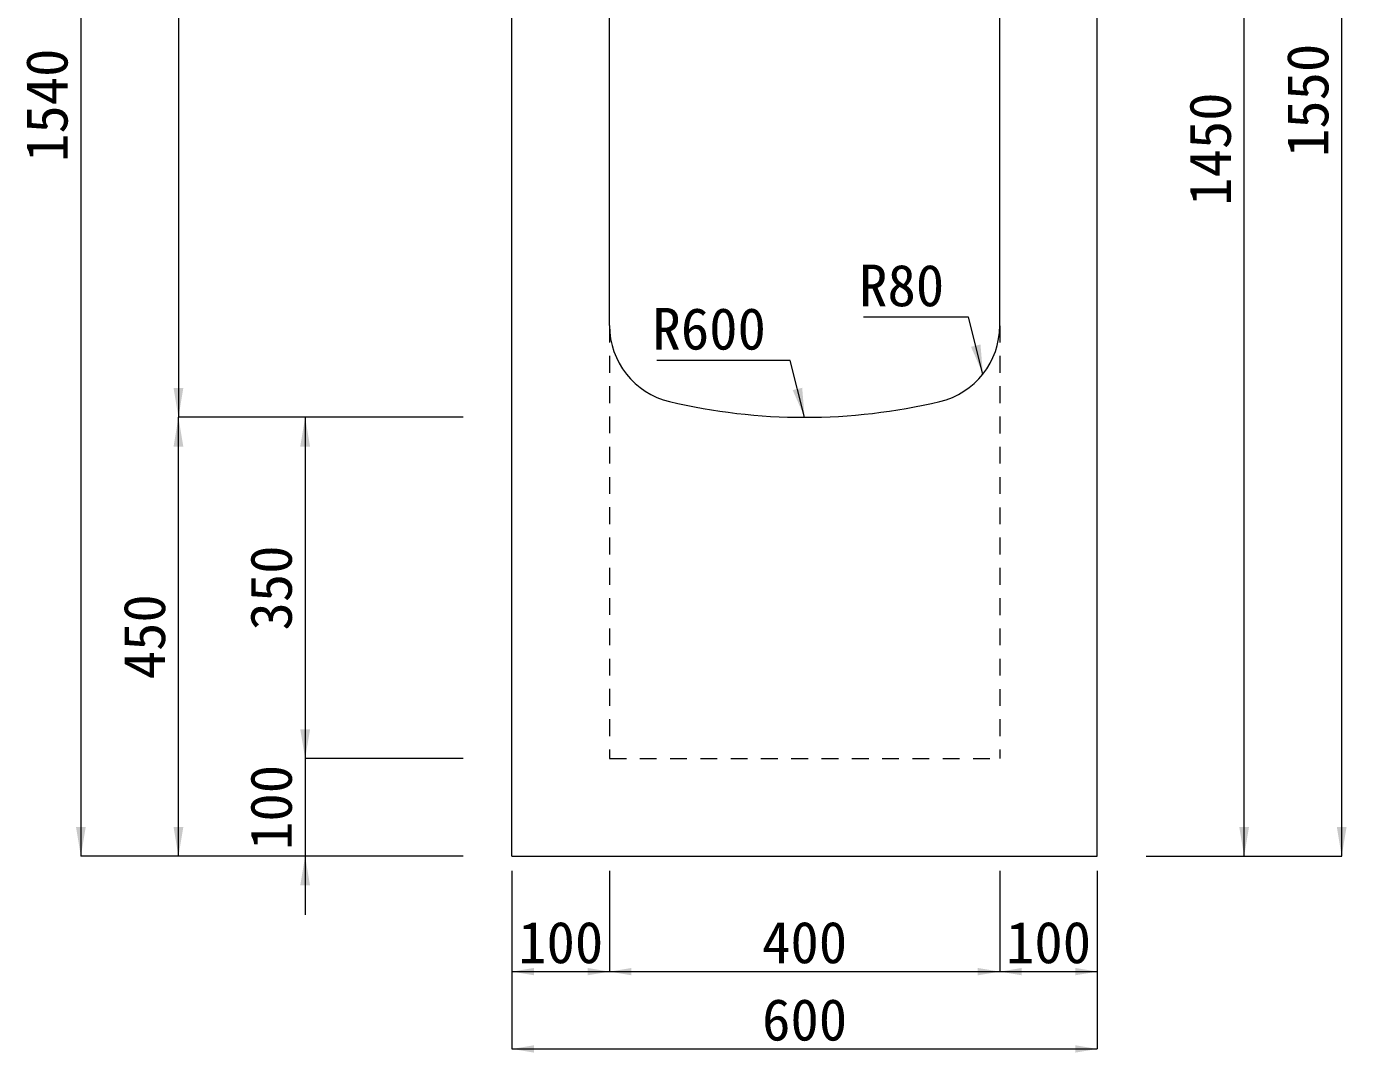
# Model space of a CAD drawing. Units: millimetres at full size. Extents: x -1934 to 78146, y -143454 to -112471.
# Drawn here: x 65775 to 67128, y -140021 to -138968 of the extents above; entities that cross this region are included whole.
import ezdxf
from ezdxf.enums import TextEntityAlignment as Align

# ---------------------------------------------------------------- set-up
doc = ezdxf.new("R2010")
doc.units = ezdxf.units.MM
doc.header["$LTSCALE"] = 23
doc.linetypes.add('USER3', pattern=[1.35, 0.75, -0.6])
for name, color, linetype, lineweight in [('寸法線', 7, 'Continuous', 13), ('引出線', 4, 'Continuous', 13), ('本体', 2, 'Continuous', 13)]:
    doc.layers.add(name, color=color, linetype=linetype, lineweight=lineweight)
doc.styles.add('ＭＳ ゴシック', font='')
doc.styles.get('ＭＳ ゴシック').set_extended_font_data('MS Gothic')

# ---------------------------------------------------------------- blocks, each defined once
blk = doc.blocks.new('filled_arrow')
at = {"color": 0, "linetype": 'Continuous', "lineweight": -2}
blk.add_solid([(7.5, 1.25), (0, 0), (7.5, -1.25)], dxfattribs=at)

msp = doc.modelspace()

# ---------------------------------------------------------------- linework, layer by layer
at = {"layer": '寸法線'}
for p, q in [((67123.13, -139819.24), (67123.13, -138269.24)), ((65830.81, -138279.24), (65830.81, -139819.24)), ((65930.81, -138369.24), (65930.81, -139369.24)), ((67023.13, -139819.24), (67023.13, -138369.24)), ((65930.81, -139819.24), (65930.81, -139369.24)), ((66222.64, -139369.24), (65930.81, -139369.24)), ((66222.64, -139369.24), (65930.81, -139369.24)), ((66060.67, -139369.24), (66060.67, -139719.24)), ((66222.64, -139369.24), (66060.67, -139369.24)), ((66060.67, -139659.24), (66060.67, -139879.24)), ((66222.64, -139719.24), (66060.67, -139719.24)), ((66222.64, -139719.24), (66060.67, -139719.24)), ((66222.64, -139819.24), (65830.81, -139819.24)), ((66222.64, -139819.24), (65930.81, -139819.24)), ((66222.64, -139819.24), (66060.67, -139819.24)), ((66922.64, -139819.24), (67023.13, -139819.24)), ((66922.64, -139819.24), (67123.13, -139819.24))]:
    msp.add_line(p, q, dxfattribs=at)
at = {"layer": '寸法線', "lineweight": 9}
for p, q in [((66272.64, -139834.24), (66272.64, -140016.92)), ((66272.64, -139834.24), (66272.64, -139937.63)), ((66372.64, -139834.24), (66372.64, -139937.63)), ((66372.64, -139834.24), (66372.64, -139937.63)), ((66772.64, -139834.24), (66772.64, -139937.63)), ((66772.64, -139834.24), (66772.64, -139937.63)), ((66872.64, -139834.24), (66872.64, -140016.92)), ((66872.64, -139834.24), (66872.64, -139937.63)), ((66272.64, -139937.63), (66372.64, -139937.63)), ((66372.64, -139937.63), (66772.64, -139937.63)), ((66772.64, -139937.63), (66872.64, -139937.63)), ((66272.64, -140016.92), (66872.64, -140016.92))]:
    msp.add_line(p, q, dxfattribs=at)
at = {"layer": '引出線'}
for points in [[(66755.4, -139324.82), (66740.69, -139266.62), (66633, -139266.62)], [(66572.64, -139369.24), (66557.93, -139311.04), (66421, -139311.04)]]:
    msp.add_lwpolyline(points, dxfattribs=at)
at = {"layer": '本体', "lineweight": 20}
for p, q in [((66272.64, -139819.24), (66272.64, -138369.24)), ((66372.64, -139275.21), (66372.64, -138369.24)), ((66772.64, -139275.27), (66772.64, -138369.24)), ((66872.64, -139819.24), (66872.64, -138369.24)), ((66272.64, -139819.24), (66872.64, -139819.24))]:
    msp.add_line(p, q, dxfattribs=at)
at = {"layer": '本体', "linetype": 'USER3', "lineweight": 9}
for p, q in [((66372.64, -139275.21), (66372.64, -139719.24)), ((66772.64, -139275.27), (66772.64, -139719.24)), ((66372.64, -139719.24), (66772.64, -139719.24))]:
    msp.add_line(p, q, dxfattribs=at)
at = {"layer": '本体', "lineweight": 20}
for centre, radius, start, end in [((66452.64, -139275.21), 80, 180, 256.6576), ((66692.64, -139275.21), 80, 283.34225, 0), ((66572.64, -138769.24), 600, 256.6576, 283.34225)]:
    msp.add_arc(centre, radius, start, end, dxfattribs=at)

# ---------------------------------------------------------------- block references
at = {"layer": '寸法線', "xscale": 4, "yscale": 4}
for p, rotation in [((65930.81, -139369.24), 90), ((65930.81, -139369.24), 270), ((66060.67, -139369.24), 270), ((66060.67, -139719.24), 90), ((66060.67, -139719.24), 90), ((65830.81, -139819.24), 90), ((65930.81, -139819.24), 90), ((67023.13, -139819.24), 90), ((67123.13, -139819.24), 90), ((66060.67, -139819.24), 270)]:
    msp.add_blockref('filled_arrow', p, dxfattribs=dict(at, rotation=rotation))
at = {"layer": '寸法線', "lineweight": 9, "xscale": 3, "yscale": 3}
for p in [(66272.64, -139937.63), (66372.64, -139937.63), (66772.64, -139937.63), (66272.64, -140016.92)]:
    msp.add_blockref('filled_arrow', p, dxfattribs=at)
at = {"layer": '寸法線', "lineweight": 9, "xscale": 3, "yscale": 3, "rotation": 180}
for p in [(66372.64, -139937.63), (66772.64, -139937.63), (66872.64, -139937.63), (66872.64, -140016.92)]:
    msp.add_blockref('filled_arrow', p, dxfattribs=at)
at = {"layer": '引出線', "xscale": 4, "yscale": 4, "rotation": 104.2}
for p in [(66755.4, -139324.82), (66572.64, -139369.24)]:
    msp.add_blockref('filled_arrow', p, dxfattribs=at)

# ---------------------------------------------------------------- texts
at = {"layer": '寸法線', "style": 'ＭＳ ゴシック'}
for s, p in [('1540', (65795.81, -139049.24)), ('1550', (67088.13, -139044.24)), ('1450', (66988.13, -139094.24)), ('350', (66025.67, -139544.24)), ('450', (65895.81, -139594.24)), ('100', (66025.67, -139769.24))]:
    msp.add_text(s, height=42.72, rotation=90, dxfattribs=at).set_placement(p, align=Align.MIDDLE_CENTER)
for s, p in [('100', (66322.64, -139907.63)), ('400', (66572.64, -139907.63)), ('100', (66822.64, -139907.63)), ('600', (66572.64, -139986.92))]:
    msp.add_text(s, height=42.72, dxfattribs=at).set_placement(p, align=Align.MIDDLE_CENTER)
at = {"layer": '引出線', "style": 'ＭＳ ゴシック'}
for s, p in [('R80', (66715.69, -139212.62)), ('R600', (66532.93, -139257.04))]:
    msp.add_text(s, height=42.72, dxfattribs=at).set_placement(p, align=Align.TOP_RIGHT)

doc.saveas('drawing.dxf')
